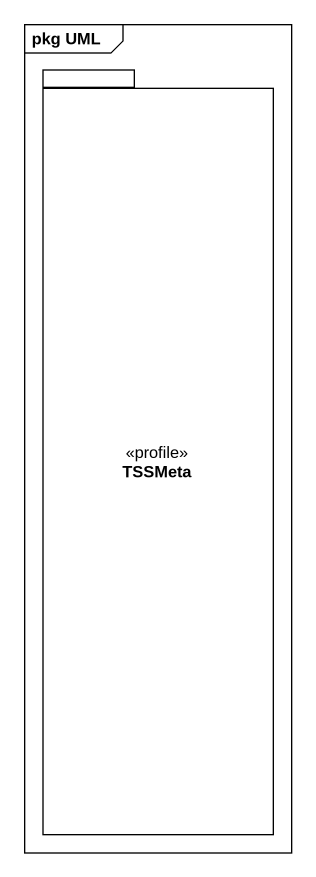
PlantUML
@startuml
mainframe pkg UML
package TSSMeta <<profile>> {
}
@enduml
